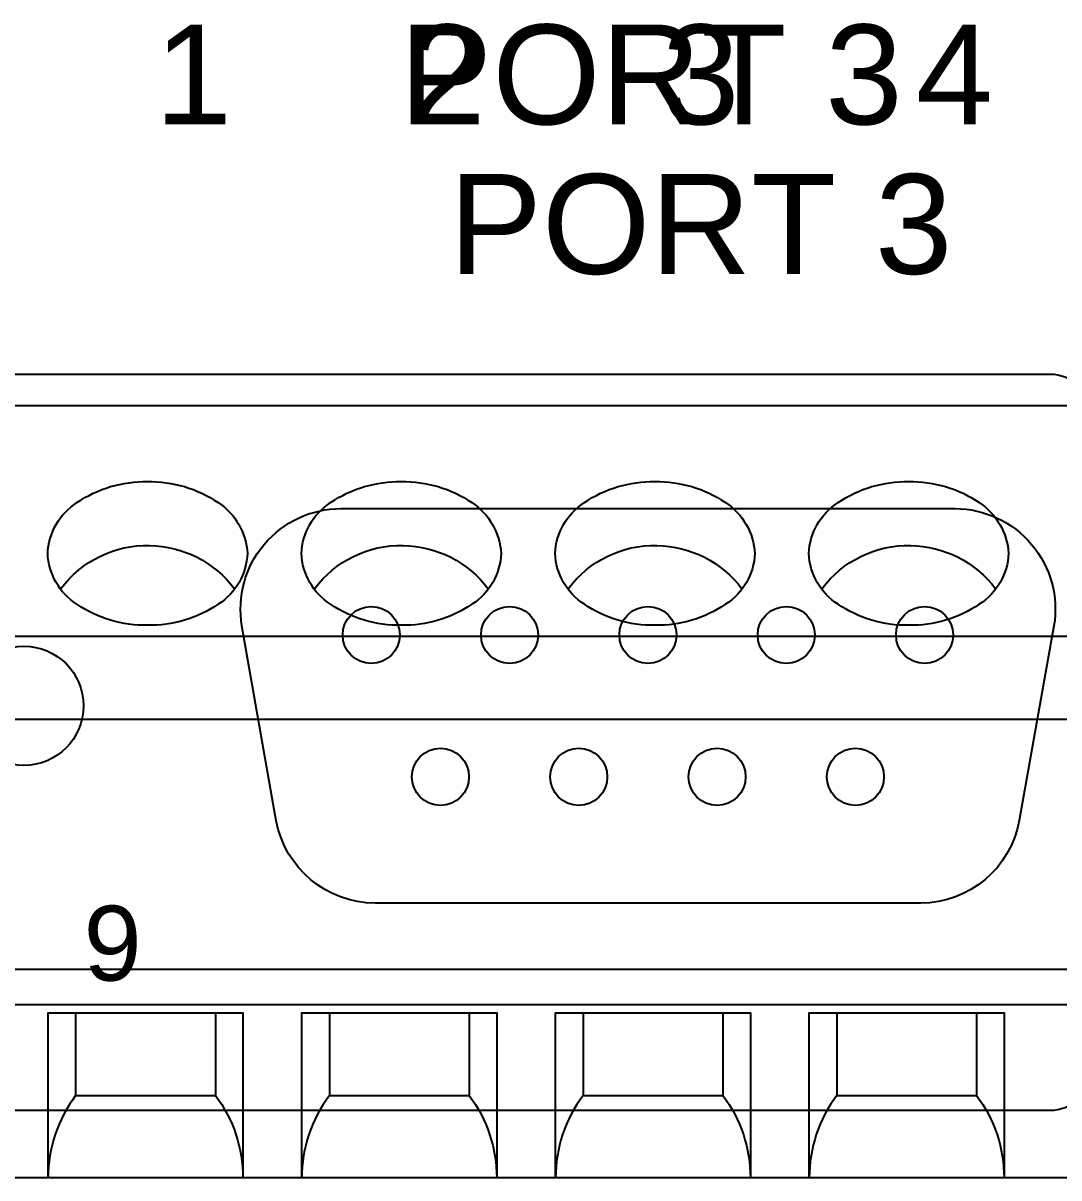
# Model space of a CAD drawing. Extents: x 0.3 to 23.7, y 0.2 to 17.8.
# Drawn here: x 21.206 to 22.022, y 5.353 to 6.264 of the extents above; entities that cross this region are included whole.
import ezdxf
from ezdxf.enums import TextEntityAlignment as Align

# ---------------------------------------------------------------- set-up
doc = ezdxf.new("R2010")
doc.units = 0
doc.header["$MEASUREMENT"] = 0
for name, color, linetype in [('1_01__0-__NONE__EIA-232', 7, 'CONTINUOUS'), ('1_02__1-__NONE__EIA-485', 7, 'CONTINUOUS'), ('1_03__2-___1__10-100BASE-T', 7, 'CONTINUOUS'), ('1_04__3-___1__10-100BASE-T', 7, 'CONTINUOUS'), ('1_05__4-___1__100BASE-FX_M', 7, 'CONTINUOUS'), ('1_06__6-___2__10-100BASE-T', 7, 'CONTINUOUS'), ('1_07__8-___2__100BASE-FX_M', 7, 'CONTINUOUS'), ('2_01__0-__EMPTY', 7, 'CONTINUOUS'), ('2_02__A-__SERIAL_COMMUNICA', 7, 'CONTINUOUS'), ('2_03__B-___3__DI___4__DO__', 7, 'CONTINUOUS'), ('2_04__1-___4__DI___4__DO_E', 7, 'CONTINUOUS'), ('2_05__C-___4__DI___4__DO_F', 7, 'CONTINUOUS'), ('2_06__D-___4__DI___3__DO_E', 7, 'CONTINUOUS'), ('2_07__2A___8__DO__ELECTROM', 7, 'CONTINUOUS'), ('2_08__2B___8__DO__ELECTROM', 7, 'CONTINUOUS'), ('2_09__2C___8__DO_ELECTROME', 7, 'CONTINUOUS'), ('2_10__2D___8__DO_ELECTROME', 7, 'CONTINUOUS'), ('2_11__2G___8__DO_ELECTROME', 7, 'CONTINUOUS'), ('2_12__3-___8__DI', 7, 'CONTINUOUS'), ('2_13__4-___14__DI', 7, 'CONTINUOUS'), ('2_14__5-___8__AI___20_MA_O', 7, 'CONTINUOUS'), ('2_15__6-___4__AI___4__AO__', 7, 'CONTINUOUS')]:
    doc.layers.add(name, color=color, linetype=linetype)
doc.styles.add('ARIAL', font='arial.ttf')

msp = doc.modelspace()

# ---------------------------------------------------------------- linework, layer by layer
at = {"layer": '2_01__0-__EMPTY'}
msp.add_lwpolyline([(21.05054, 5.40678), (22.01576, 5.40678, 0.414214), (22.04565, 5.43666), (22.04565, 5.45178), (22.28565, 5.45178), (22.28565, 5.43666, 0.414214), (22.31554, 5.40678), (22.67326, 5.40678, 0.414973), (22.70315, 5.43666), (22.70315, 5.95689, 0.414973), (22.67326, 5.98678), (22.31554, 5.98678, 0.414214), (22.28565, 5.95689), (22.28565, 5.94178), (22.04565, 5.94178), (22.04565, 5.95689, 0.414214), (22.01576, 5.98678), (21.05054, 5.98678, 0.414214)], format="xyb", dxfattribs=at)
at = {"layer": '2_02__A-__SERIAL_COMMUNICA'}
msp.add_lwpolyline([(21.45625, 5.88101), (21.9405, 5.88101, -0.46318), (22.01842, 5.78853), (21.99098, 5.63505, -0.363045), (21.91343, 5.56998), (21.48333, 5.56998, -0.360245), (21.40541, 5.63499), (21.37834, 5.78853, -0.463312)], format="xyb", close=True, dxfattribs=at)
for centre, radius in [((21.48027, 5.7814), 0.0225), ((21.58932, 5.7814), 0.0225), ((21.69838, 5.7814), 0.0225), ((21.80743, 5.7814), 0.0225), ((21.91649, 5.7814), 0.0225), ((21.20645, 5.72558), 0.047), ((21.5348, 5.66959), 0.0225), ((21.64385, 5.66959), 0.0225), ((21.75291, 5.66959), 0.0225), ((21.86196, 5.66959), 0.0225)]:
    msp.add_circle(centre, radius, dxfattribs=at)
at = {"layer": '2_03__B-___3__DI___4__DO__'}
msp.add_lwpolyline([(20.80237, 5.96215), (22.40237, 5.96215), (22.40237, 5.35344), (20.80237, 5.35344)], close=True, dxfattribs=at)
for points in [[(21.2252, 5.84567, -0.244062), (21.24826, 5.88572, -0.154167), (21.30394, 5.90231, -0.154167), (21.35962, 5.88572, -0.236767), (21.38268, 5.84567, -0.24406), (21.35962, 5.80562, -0.154167), (21.30394, 5.78903, -0.154167), (21.24826, 5.80562, -0.244061)], [(21.4252, 5.84567, -0.244062), (21.44826, 5.88572, -0.154167), (21.50394, 5.90231, -0.154167), (21.55962, 5.88572, -0.236767), (21.58268, 5.84567, -0.24406), (21.55962, 5.80562, -0.154167), (21.50394, 5.78903, -0.154167), (21.44826, 5.80562, -0.244061)], [(21.6252, 5.84567, -0.244062), (21.64826, 5.88572, -0.154167), (21.70394, 5.90231, -0.154167), (21.75962, 5.88572, -0.236767), (21.78268, 5.84567, -0.24406), (21.75962, 5.80562, -0.154167), (21.70394, 5.78903, -0.154167), (21.64826, 5.80562, -0.244061)], [(21.8252, 5.84567, -0.244062), (21.84826, 5.88572, -0.154167), (21.90394, 5.90231, -0.154167), (21.95962, 5.88572, -0.236767), (21.98268, 5.84567, -0.24406), (21.95962, 5.80562, -0.154167), (21.90394, 5.78903, -0.154167), (21.84826, 5.80562, -0.244061)]]:
    msp.add_lwpolyline(points, format="xyb", close=True, dxfattribs=at)
for points in [[(21.23528, 5.81764, -0.001746), (21.23542, 5.81776, -0.240907), (21.30552, 5.85201, -0.231198), (21.37246, 5.81776, -0.005828), (21.37275, 5.81784)], [(21.43528, 5.81764, -0.001746), (21.43542, 5.81776, -0.240907), (21.50552, 5.85201, -0.231198), (21.57246, 5.81776, -0.005828), (21.57275, 5.81784)], [(21.63528, 5.81764, -0.001746), (21.63542, 5.81776, -0.240907), (21.70552, 5.85201, -0.231198), (21.77246, 5.81776, -0.005828), (21.77275, 5.81784)], [(21.83528, 5.81764, -0.001746), (21.83542, 5.81776, -0.240907), (21.90552, 5.85201, -0.231198), (21.97246, 5.81776, -0.005828), (21.97275, 5.81784)], [(21.24725, 5.48351), (21.24725, 5.41838, 0.162853), (21.22559, 5.35344, 1.944453)], [(21.35748, 5.48351), (21.35748, 5.41838, -0.162853), (21.37914, 5.35344, -1.944453)], [(21.44725, 5.48351), (21.44725, 5.41838, 0.162853), (21.42559, 5.35344, 1.944453)], [(21.55748, 5.48351), (21.55748, 5.41838, -0.162853), (21.57914, 5.35344, -1.944453)], [(21.64725, 5.48351), (21.64725, 5.41838, 0.162853), (21.62559, 5.35344, 1.944453)], [(21.75748, 5.48351), (21.75748, 5.41838, -0.162853), (21.77914, 5.35344, -1.944453)], [(21.84725, 5.48351), (21.84725, 5.41838, 0.162853), (21.82559, 5.35344, 1.944453)], [(21.95748, 5.48351), (21.95748, 5.41838, -0.162853), (21.97914, 5.35344, -1.944453)]]:
    msp.add_lwpolyline(points, format="xyb", dxfattribs=at)
for points in [[(20.80237, 5.78055), (22.40237, 5.78055)], [(20.80237, 5.71511), (22.40237, 5.71511)], [(20.80237, 5.51801), (22.40237, 5.51801)], [(20.80237, 5.49018), (22.40237, 5.49018)], [(21.22559, 5.35344), (21.22559, 5.48351), (21.37914, 5.48351), (21.37914, 5.35344)], [(21.42559, 5.35344), (21.42559, 5.48351), (21.57914, 5.48351), (21.57914, 5.35344)], [(21.62559, 5.35344), (21.62559, 5.48351), (21.77914, 5.48351), (21.77914, 5.35344)], [(21.82559, 5.35344), (21.82559, 5.48351), (21.97914, 5.48351), (21.97914, 5.35344)], [(21.24725, 5.41838), (21.35748, 5.41838)], [(21.44725, 5.41838), (21.55748, 5.41838)], [(21.64725, 5.41838), (21.75748, 5.41838)], [(21.84725, 5.41838), (21.95748, 5.41838)]]:
    msp.add_lwpolyline(points, dxfattribs=at)
at = {"layer": '2_04__1-___4__DI___4__DO_E'}
msp.add_lwpolyline([(20.80237, 5.96215), (22.40237, 5.96215), (22.40237, 5.35344), (20.80237, 5.35344)], close=True, dxfattribs=at)
for points in [[(21.2252, 5.84567, -0.244062), (21.24826, 5.88572, -0.154167), (21.30394, 5.90231, -0.154167), (21.35962, 5.88572, -0.236767), (21.38268, 5.84567, -0.24406), (21.35962, 5.80562, -0.154167), (21.30394, 5.78903, -0.154167), (21.24826, 5.80562, -0.244061)], [(21.4252, 5.84567, -0.244062), (21.44826, 5.88572, -0.154167), (21.50394, 5.90231, -0.154167), (21.55962, 5.88572, -0.236767), (21.58268, 5.84567, -0.24406), (21.55962, 5.80562, -0.154167), (21.50394, 5.78903, -0.154167), (21.44826, 5.80562, -0.244061)], [(21.6252, 5.84567, -0.244062), (21.64826, 5.88572, -0.154167), (21.70394, 5.90231, -0.154167), (21.75962, 5.88572, -0.236767), (21.78268, 5.84567, -0.24406), (21.75962, 5.80562, -0.154167), (21.70394, 5.78903, -0.154167), (21.64826, 5.80562, -0.244061)], [(21.8252, 5.84567, -0.244062), (21.84826, 5.88572, -0.154167), (21.90394, 5.90231, -0.154167), (21.95962, 5.88572, -0.236767), (21.98268, 5.84567, -0.24406), (21.95962, 5.80562, -0.154167), (21.90394, 5.78903, -0.154167), (21.84826, 5.80562, -0.244061)]]:
    msp.add_lwpolyline(points, format="xyb", close=True, dxfattribs=at)
for points in [[(21.23528, 5.81764, -0.001746), (21.23542, 5.81776, -0.240907), (21.30552, 5.85201, -0.231198), (21.37246, 5.81776, -0.005828), (21.37275, 5.81784)], [(21.43528, 5.81764, -0.001746), (21.43542, 5.81776, -0.240907), (21.50552, 5.85201, -0.231198), (21.57246, 5.81776, -0.005828), (21.57275, 5.81784)], [(21.63528, 5.81764, -0.001746), (21.63542, 5.81776, -0.240907), (21.70552, 5.85201, -0.231198), (21.77246, 5.81776, -0.005828), (21.77275, 5.81784)], [(21.83528, 5.81764, -0.001746), (21.83542, 5.81776, -0.240907), (21.90552, 5.85201, -0.231198), (21.97246, 5.81776, -0.005828), (21.97275, 5.81784)], [(21.24725, 5.48351), (21.24725, 5.41838, 0.162853), (21.22559, 5.35344, 1.944453)], [(21.35748, 5.48351), (21.35748, 5.41838, -0.162853), (21.37914, 5.35344, -1.944453)], [(21.44725, 5.48351), (21.44725, 5.41838, 0.162853), (21.42559, 5.35344, 1.944453)], [(21.55748, 5.48351), (21.55748, 5.41838, -0.162853), (21.57914, 5.35344, -1.944453)], [(21.64725, 5.48351), (21.64725, 5.41838, 0.162853), (21.62559, 5.35344, 1.944453)], [(21.75748, 5.48351), (21.75748, 5.41838, -0.162853), (21.77914, 5.35344, -1.944453)], [(21.84725, 5.48351), (21.84725, 5.41838, 0.162853), (21.82559, 5.35344, 1.944453)], [(21.95748, 5.48351), (21.95748, 5.41838, -0.162853), (21.97914, 5.35344, -1.944453)]]:
    msp.add_lwpolyline(points, format="xyb", dxfattribs=at)
for points in [[(20.80237, 5.78055), (22.40237, 5.78055)], [(20.80237, 5.71511), (22.40237, 5.71511)], [(20.80237, 5.51801), (22.40237, 5.51801)], [(20.80237, 5.49018), (22.40237, 5.49018)], [(21.22559, 5.35344), (21.22559, 5.48351), (21.37914, 5.48351), (21.37914, 5.35344)], [(21.42559, 5.35344), (21.42559, 5.48351), (21.57914, 5.48351), (21.57914, 5.35344)], [(21.62559, 5.35344), (21.62559, 5.48351), (21.77914, 5.48351), (21.77914, 5.35344)], [(21.82559, 5.35344), (21.82559, 5.48351), (21.97914, 5.48351), (21.97914, 5.35344)], [(21.24725, 5.41838), (21.35748, 5.41838)], [(21.44725, 5.41838), (21.55748, 5.41838)], [(21.64725, 5.41838), (21.75748, 5.41838)], [(21.84725, 5.41838), (21.95748, 5.41838)]]:
    msp.add_lwpolyline(points, dxfattribs=at)
at = {"layer": '2_05__C-___4__DI___4__DO_F'}
msp.add_lwpolyline([(20.80237, 5.96215), (22.40237, 5.96215), (22.40237, 5.35344), (20.80237, 5.35344)], close=True, dxfattribs=at)
for points in [[(21.2252, 5.84567, -0.244062), (21.24826, 5.88572, -0.154167), (21.30394, 5.90231, -0.154167), (21.35962, 5.88572, -0.236767), (21.38268, 5.84567, -0.24406), (21.35962, 5.80562, -0.154167), (21.30394, 5.78903, -0.154167), (21.24826, 5.80562, -0.244061)], [(21.4252, 5.84567, -0.244062), (21.44826, 5.88572, -0.154167), (21.50394, 5.90231, -0.154167), (21.55962, 5.88572, -0.236767), (21.58268, 5.84567, -0.24406), (21.55962, 5.80562, -0.154167), (21.50394, 5.78903, -0.154167), (21.44826, 5.80562, -0.244061)], [(21.6252, 5.84567, -0.244062), (21.64826, 5.88572, -0.154167), (21.70394, 5.90231, -0.154167), (21.75962, 5.88572, -0.236767), (21.78268, 5.84567, -0.24406), (21.75962, 5.80562, -0.154167), (21.70394, 5.78903, -0.154167), (21.64826, 5.80562, -0.244061)], [(21.8252, 5.84567, -0.244062), (21.84826, 5.88572, -0.154167), (21.90394, 5.90231, -0.154167), (21.95962, 5.88572, -0.236767), (21.98268, 5.84567, -0.24406), (21.95962, 5.80562, -0.154167), (21.90394, 5.78903, -0.154167), (21.84826, 5.80562, -0.244061)]]:
    msp.add_lwpolyline(points, format="xyb", close=True, dxfattribs=at)
for points in [[(21.23528, 5.81764, -0.001746), (21.23542, 5.81776, -0.240907), (21.30552, 5.85201, -0.231198), (21.37246, 5.81776, -0.005828), (21.37275, 5.81784)], [(21.43528, 5.81764, -0.001746), (21.43542, 5.81776, -0.240907), (21.50552, 5.85201, -0.231198), (21.57246, 5.81776, -0.005828), (21.57275, 5.81784)], [(21.63528, 5.81764, -0.001746), (21.63542, 5.81776, -0.240907), (21.70552, 5.85201, -0.231198), (21.77246, 5.81776, -0.005828), (21.77275, 5.81784)], [(21.83528, 5.81764, -0.001746), (21.83542, 5.81776, -0.240907), (21.90552, 5.85201, -0.231198), (21.97246, 5.81776, -0.005828), (21.97275, 5.81784)], [(21.24725, 5.48351), (21.24725, 5.41838, 0.162853), (21.22559, 5.35344, 1.944453)], [(21.35748, 5.48351), (21.35748, 5.41838, -0.162853), (21.37914, 5.35344, -1.944453)], [(21.44725, 5.48351), (21.44725, 5.41838, 0.162853), (21.42559, 5.35344, 1.944453)], [(21.55748, 5.48351), (21.55748, 5.41838, -0.162853), (21.57914, 5.35344, -1.944453)], [(21.64725, 5.48351), (21.64725, 5.41838, 0.162853), (21.62559, 5.35344, 1.944453)], [(21.75748, 5.48351), (21.75748, 5.41838, -0.162853), (21.77914, 5.35344, -1.944453)], [(21.84725, 5.48351), (21.84725, 5.41838, 0.162853), (21.82559, 5.35344, 1.944453)], [(21.95748, 5.48351), (21.95748, 5.41838, -0.162853), (21.97914, 5.35344, -1.944453)]]:
    msp.add_lwpolyline(points, format="xyb", dxfattribs=at)
for points in [[(20.80237, 5.78055), (22.40237, 5.78055)], [(20.80237, 5.71511), (22.40237, 5.71511)], [(20.80237, 5.51801), (22.40237, 5.51801)], [(20.80237, 5.49018), (22.40237, 5.49018)], [(21.22559, 5.35344), (21.22559, 5.48351), (21.37914, 5.48351), (21.37914, 5.35344)], [(21.42559, 5.35344), (21.42559, 5.48351), (21.57914, 5.48351), (21.57914, 5.35344)], [(21.62559, 5.35344), (21.62559, 5.48351), (21.77914, 5.48351), (21.77914, 5.35344)], [(21.82559, 5.35344), (21.82559, 5.48351), (21.97914, 5.48351), (21.97914, 5.35344)], [(21.24725, 5.41838), (21.35748, 5.41838)], [(21.44725, 5.41838), (21.55748, 5.41838)], [(21.64725, 5.41838), (21.75748, 5.41838)], [(21.84725, 5.41838), (21.95748, 5.41838)]]:
    msp.add_lwpolyline(points, dxfattribs=at)
at = {"layer": '2_06__D-___4__DI___3__DO_E'}
msp.add_lwpolyline([(20.80237, 5.96215), (22.40237, 5.96215), (22.40237, 5.35344), (20.80237, 5.35344)], close=True, dxfattribs=at)
for points in [[(21.2252, 5.84567, -0.244062), (21.24826, 5.88572, -0.154167), (21.30394, 5.90231, -0.154167), (21.35962, 5.88572, -0.236767), (21.38268, 5.84567, -0.24406), (21.35962, 5.80562, -0.154167), (21.30394, 5.78903, -0.154167), (21.24826, 5.80562, -0.244061)], [(21.4252, 5.84567, -0.244062), (21.44826, 5.88572, -0.154167), (21.50394, 5.90231, -0.154167), (21.55962, 5.88572, -0.236767), (21.58268, 5.84567, -0.24406), (21.55962, 5.80562, -0.154167), (21.50394, 5.78903, -0.154167), (21.44826, 5.80562, -0.244061)], [(21.6252, 5.84567, -0.244062), (21.64826, 5.88572, -0.154167), (21.70394, 5.90231, -0.154167), (21.75962, 5.88572, -0.236767), (21.78268, 5.84567, -0.24406), (21.75962, 5.80562, -0.154167), (21.70394, 5.78903, -0.154167), (21.64826, 5.80562, -0.244061)], [(21.8252, 5.84567, -0.244062), (21.84826, 5.88572, -0.154167), (21.90394, 5.90231, -0.154167), (21.95962, 5.88572, -0.236767), (21.98268, 5.84567, -0.24406), (21.95962, 5.80562, -0.154167), (21.90394, 5.78903, -0.154167), (21.84826, 5.80562, -0.244061)]]:
    msp.add_lwpolyline(points, format="xyb", close=True, dxfattribs=at)
for points in [[(21.23528, 5.81764, -0.001746), (21.23542, 5.81776, -0.240907), (21.30552, 5.85201, -0.231198), (21.37246, 5.81776, -0.005828), (21.37275, 5.81784)], [(21.43528, 5.81764, -0.001746), (21.43542, 5.81776, -0.240907), (21.50552, 5.85201, -0.231198), (21.57246, 5.81776, -0.005828), (21.57275, 5.81784)], [(21.63528, 5.81764, -0.001746), (21.63542, 5.81776, -0.240907), (21.70552, 5.85201, -0.231198), (21.77246, 5.81776, -0.005828), (21.77275, 5.81784)], [(21.83528, 5.81764, -0.001746), (21.83542, 5.81776, -0.240907), (21.90552, 5.85201, -0.231198), (21.97246, 5.81776, -0.005828), (21.97275, 5.81784)], [(21.24725, 5.48351), (21.24725, 5.41838, 0.162853), (21.22559, 5.35344, 1.944453)], [(21.35748, 5.48351), (21.35748, 5.41838, -0.162853), (21.37914, 5.35344, -1.944453)], [(21.44725, 5.48351), (21.44725, 5.41838, 0.162853), (21.42559, 5.35344, 1.944453)], [(21.55748, 5.48351), (21.55748, 5.41838, -0.162853), (21.57914, 5.35344, -1.944453)], [(21.64725, 5.48351), (21.64725, 5.41838, 0.162853), (21.62559, 5.35344, 1.944453)], [(21.75748, 5.48351), (21.75748, 5.41838, -0.162853), (21.77914, 5.35344, -1.944453)], [(21.84725, 5.48351), (21.84725, 5.41838, 0.162853), (21.82559, 5.35344, 1.944453)], [(21.95748, 5.48351), (21.95748, 5.41838, -0.162853), (21.97914, 5.35344, -1.944453)]]:
    msp.add_lwpolyline(points, format="xyb", dxfattribs=at)
for points in [[(20.80237, 5.78055), (22.40237, 5.78055)], [(20.80237, 5.71511), (22.40237, 5.71511)], [(20.80237, 5.51801), (22.40237, 5.51801)], [(20.80237, 5.49018), (22.40237, 5.49018)], [(21.22559, 5.35344), (21.22559, 5.48351), (21.37914, 5.48351), (21.37914, 5.35344)], [(21.42559, 5.35344), (21.42559, 5.48351), (21.57914, 5.48351), (21.57914, 5.35344)], [(21.62559, 5.35344), (21.62559, 5.48351), (21.77914, 5.48351), (21.77914, 5.35344)], [(21.82559, 5.35344), (21.82559, 5.48351), (21.97914, 5.48351), (21.97914, 5.35344)], [(21.24725, 5.41838), (21.35748, 5.41838)], [(21.44725, 5.41838), (21.55748, 5.41838)], [(21.64725, 5.41838), (21.75748, 5.41838)], [(21.84725, 5.41838), (21.95748, 5.41838)]]:
    msp.add_lwpolyline(points, dxfattribs=at)
at = {"layer": '2_07__2A___8__DO__ELECTROM'}
msp.add_lwpolyline([(20.80237, 5.96215), (22.40237, 5.96215), (22.40237, 5.35344), (20.80237, 5.35344)], close=True, dxfattribs=at)
for points in [[(21.2252, 5.84567, -0.244062), (21.24826, 5.88572, -0.154167), (21.30394, 5.90231, -0.154167), (21.35962, 5.88572, -0.236767), (21.38268, 5.84567, -0.24406), (21.35962, 5.80562, -0.154167), (21.30394, 5.78903, -0.154167), (21.24826, 5.80562, -0.244061)], [(21.4252, 5.84567, -0.244062), (21.44826, 5.88572, -0.154167), (21.50394, 5.90231, -0.154167), (21.55962, 5.88572, -0.236767), (21.58268, 5.84567, -0.24406), (21.55962, 5.80562, -0.154167), (21.50394, 5.78903, -0.154167), (21.44826, 5.80562, -0.244061)], [(21.6252, 5.84567, -0.244062), (21.64826, 5.88572, -0.154167), (21.70394, 5.90231, -0.154167), (21.75962, 5.88572, -0.236767), (21.78268, 5.84567, -0.24406), (21.75962, 5.80562, -0.154167), (21.70394, 5.78903, -0.154167), (21.64826, 5.80562, -0.244061)], [(21.8252, 5.84567, -0.244062), (21.84826, 5.88572, -0.154167), (21.90394, 5.90231, -0.154167), (21.95962, 5.88572, -0.236767), (21.98268, 5.84567, -0.24406), (21.95962, 5.80562, -0.154167), (21.90394, 5.78903, -0.154167), (21.84826, 5.80562, -0.244061)]]:
    msp.add_lwpolyline(points, format="xyb", close=True, dxfattribs=at)
for points in [[(21.23528, 5.81764, -0.001746), (21.23542, 5.81776, -0.240907), (21.30552, 5.85201, -0.231198), (21.37246, 5.81776, -0.005828), (21.37275, 5.81784)], [(21.43528, 5.81764, -0.001746), (21.43542, 5.81776, -0.240907), (21.50552, 5.85201, -0.231198), (21.57246, 5.81776, -0.005828), (21.57275, 5.81784)], [(21.63528, 5.81764, -0.001746), (21.63542, 5.81776, -0.240907), (21.70552, 5.85201, -0.231198), (21.77246, 5.81776, -0.005828), (21.77275, 5.81784)], [(21.83528, 5.81764, -0.001746), (21.83542, 5.81776, -0.240907), (21.90552, 5.85201, -0.231198), (21.97246, 5.81776, -0.005828), (21.97275, 5.81784)], [(21.24725, 5.48351), (21.24725, 5.41838, 0.162853), (21.22559, 5.35344, 1.944453)], [(21.35748, 5.48351), (21.35748, 5.41838, -0.162853), (21.37914, 5.35344, -1.944453)], [(21.44725, 5.48351), (21.44725, 5.41838, 0.162853), (21.42559, 5.35344, 1.944453)], [(21.55748, 5.48351), (21.55748, 5.41838, -0.162853), (21.57914, 5.35344, -1.944453)], [(21.64725, 5.48351), (21.64725, 5.41838, 0.162853), (21.62559, 5.35344, 1.944453)], [(21.75748, 5.48351), (21.75748, 5.41838, -0.162853), (21.77914, 5.35344, -1.944453)], [(21.84725, 5.48351), (21.84725, 5.41838, 0.162853), (21.82559, 5.35344, 1.944453)], [(21.95748, 5.48351), (21.95748, 5.41838, -0.162853), (21.97914, 5.35344, -1.944453)]]:
    msp.add_lwpolyline(points, format="xyb", dxfattribs=at)
for points in [[(20.80237, 5.78055), (22.40237, 5.78055)], [(20.80237, 5.71511), (22.40237, 5.71511)], [(20.80237, 5.51801), (22.40237, 5.51801)], [(20.80237, 5.49018), (22.40237, 5.49018)], [(21.22559, 5.35344), (21.22559, 5.48351), (21.37914, 5.48351), (21.37914, 5.35344)], [(21.42559, 5.35344), (21.42559, 5.48351), (21.57914, 5.48351), (21.57914, 5.35344)], [(21.62559, 5.35344), (21.62559, 5.48351), (21.77914, 5.48351), (21.77914, 5.35344)], [(21.82559, 5.35344), (21.82559, 5.48351), (21.97914, 5.48351), (21.97914, 5.35344)], [(21.24725, 5.41838), (21.35748, 5.41838)], [(21.44725, 5.41838), (21.55748, 5.41838)], [(21.64725, 5.41838), (21.75748, 5.41838)], [(21.84725, 5.41838), (21.95748, 5.41838)]]:
    msp.add_lwpolyline(points, dxfattribs=at)
at = {"layer": '2_08__2B___8__DO__ELECTROM'}
msp.add_lwpolyline([(20.80237, 5.96215), (22.40237, 5.96215), (22.40237, 5.35344), (20.80237, 5.35344)], close=True, dxfattribs=at)
for points in [[(21.2252, 5.84567, -0.244062), (21.24826, 5.88572, -0.154167), (21.30394, 5.90231, -0.154167), (21.35962, 5.88572, -0.236767), (21.38268, 5.84567, -0.24406), (21.35962, 5.80562, -0.154167), (21.30394, 5.78903, -0.154167), (21.24826, 5.80562, -0.244061)], [(21.4252, 5.84567, -0.244062), (21.44826, 5.88572, -0.154167), (21.50394, 5.90231, -0.154167), (21.55962, 5.88572, -0.236767), (21.58268, 5.84567, -0.24406), (21.55962, 5.80562, -0.154167), (21.50394, 5.78903, -0.154167), (21.44826, 5.80562, -0.244061)], [(21.6252, 5.84567, -0.244062), (21.64826, 5.88572, -0.154167), (21.70394, 5.90231, -0.154167), (21.75962, 5.88572, -0.236767), (21.78268, 5.84567, -0.24406), (21.75962, 5.80562, -0.154167), (21.70394, 5.78903, -0.154167), (21.64826, 5.80562, -0.244061)], [(21.8252, 5.84567, -0.244062), (21.84826, 5.88572, -0.154167), (21.90394, 5.90231, -0.154167), (21.95962, 5.88572, -0.236767), (21.98268, 5.84567, -0.24406), (21.95962, 5.80562, -0.154167), (21.90394, 5.78903, -0.154167), (21.84826, 5.80562, -0.244061)]]:
    msp.add_lwpolyline(points, format="xyb", close=True, dxfattribs=at)
for points in [[(21.23528, 5.81764, -0.001746), (21.23542, 5.81776, -0.240907), (21.30552, 5.85201, -0.231198), (21.37246, 5.81776, -0.005828), (21.37275, 5.81784)], [(21.43528, 5.81764, -0.001746), (21.43542, 5.81776, -0.240907), (21.50552, 5.85201, -0.231198), (21.57246, 5.81776, -0.005828), (21.57275, 5.81784)], [(21.63528, 5.81764, -0.001746), (21.63542, 5.81776, -0.240907), (21.70552, 5.85201, -0.231198), (21.77246, 5.81776, -0.005828), (21.77275, 5.81784)], [(21.83528, 5.81764, -0.001746), (21.83542, 5.81776, -0.240907), (21.90552, 5.85201, -0.231198), (21.97246, 5.81776, -0.005828), (21.97275, 5.81784)], [(21.24725, 5.48351), (21.24725, 5.41838, 0.162853), (21.22559, 5.35344, 1.944453)], [(21.35748, 5.48351), (21.35748, 5.41838, -0.162853), (21.37914, 5.35344, -1.944453)], [(21.44725, 5.48351), (21.44725, 5.41838, 0.162853), (21.42559, 5.35344, 1.944453)], [(21.55748, 5.48351), (21.55748, 5.41838, -0.162853), (21.57914, 5.35344, -1.944453)], [(21.64725, 5.48351), (21.64725, 5.41838, 0.162853), (21.62559, 5.35344, 1.944453)], [(21.75748, 5.48351), (21.75748, 5.41838, -0.162853), (21.77914, 5.35344, -1.944453)], [(21.84725, 5.48351), (21.84725, 5.41838, 0.162853), (21.82559, 5.35344, 1.944453)], [(21.95748, 5.48351), (21.95748, 5.41838, -0.162853), (21.97914, 5.35344, -1.944453)]]:
    msp.add_lwpolyline(points, format="xyb", dxfattribs=at)
for points in [[(20.80237, 5.78055), (22.40237, 5.78055)], [(20.80237, 5.71511), (22.40237, 5.71511)], [(20.80237, 5.51801), (22.40237, 5.51801)], [(20.80237, 5.49018), (22.40237, 5.49018)], [(21.22559, 5.35344), (21.22559, 5.48351), (21.37914, 5.48351), (21.37914, 5.35344)], [(21.42559, 5.35344), (21.42559, 5.48351), (21.57914, 5.48351), (21.57914, 5.35344)], [(21.62559, 5.35344), (21.62559, 5.48351), (21.77914, 5.48351), (21.77914, 5.35344)], [(21.82559, 5.35344), (21.82559, 5.48351), (21.97914, 5.48351), (21.97914, 5.35344)], [(21.24725, 5.41838), (21.35748, 5.41838)], [(21.44725, 5.41838), (21.55748, 5.41838)], [(21.64725, 5.41838), (21.75748, 5.41838)], [(21.84725, 5.41838), (21.95748, 5.41838)]]:
    msp.add_lwpolyline(points, dxfattribs=at)
at = {"layer": '2_09__2C___8__DO_ELECTROME'}
msp.add_lwpolyline([(20.80237, 5.96215), (22.40237, 5.96215), (22.40237, 5.35344), (20.80237, 5.35344)], close=True, dxfattribs=at)
for points in [[(21.2252, 5.84567, -0.244062), (21.24826, 5.88572, -0.154167), (21.30394, 5.90231, -0.154167), (21.35962, 5.88572, -0.236767), (21.38268, 5.84567, -0.24406), (21.35962, 5.80562, -0.154167), (21.30394, 5.78903, -0.154167), (21.24826, 5.80562, -0.244061)], [(21.4252, 5.84567, -0.244062), (21.44826, 5.88572, -0.154167), (21.50394, 5.90231, -0.154167), (21.55962, 5.88572, -0.236767), (21.58268, 5.84567, -0.24406), (21.55962, 5.80562, -0.154167), (21.50394, 5.78903, -0.154167), (21.44826, 5.80562, -0.244061)], [(21.6252, 5.84567, -0.244062), (21.64826, 5.88572, -0.154167), (21.70394, 5.90231, -0.154167), (21.75962, 5.88572, -0.236767), (21.78268, 5.84567, -0.24406), (21.75962, 5.80562, -0.154167), (21.70394, 5.78903, -0.154167), (21.64826, 5.80562, -0.244061)], [(21.8252, 5.84567, -0.244062), (21.84826, 5.88572, -0.154167), (21.90394, 5.90231, -0.154167), (21.95962, 5.88572, -0.236767), (21.98268, 5.84567, -0.24406), (21.95962, 5.80562, -0.154167), (21.90394, 5.78903, -0.154167), (21.84826, 5.80562, -0.244061)]]:
    msp.add_lwpolyline(points, format="xyb", close=True, dxfattribs=at)
for points in [[(21.23528, 5.81764, -0.001746), (21.23542, 5.81776, -0.240907), (21.30552, 5.85201, -0.231198), (21.37246, 5.81776, -0.005828), (21.37275, 5.81784)], [(21.43528, 5.81764, -0.001746), (21.43542, 5.81776, -0.240907), (21.50552, 5.85201, -0.231198), (21.57246, 5.81776, -0.005828), (21.57275, 5.81784)], [(21.63528, 5.81764, -0.001746), (21.63542, 5.81776, -0.240907), (21.70552, 5.85201, -0.231198), (21.77246, 5.81776, -0.005828), (21.77275, 5.81784)], [(21.83528, 5.81764, -0.001746), (21.83542, 5.81776, -0.240907), (21.90552, 5.85201, -0.231198), (21.97246, 5.81776, -0.005828), (21.97275, 5.81784)], [(21.24725, 5.48351), (21.24725, 5.41838, 0.162853), (21.22559, 5.35344, 1.944453)], [(21.35748, 5.48351), (21.35748, 5.41838, -0.162853), (21.37914, 5.35344, -1.944453)], [(21.44725, 5.48351), (21.44725, 5.41838, 0.162853), (21.42559, 5.35344, 1.944453)], [(21.55748, 5.48351), (21.55748, 5.41838, -0.162853), (21.57914, 5.35344, -1.944453)], [(21.64725, 5.48351), (21.64725, 5.41838, 0.162853), (21.62559, 5.35344, 1.944453)], [(21.75748, 5.48351), (21.75748, 5.41838, -0.162853), (21.77914, 5.35344, -1.944453)], [(21.84725, 5.48351), (21.84725, 5.41838, 0.162853), (21.82559, 5.35344, 1.944453)], [(21.95748, 5.48351), (21.95748, 5.41838, -0.162853), (21.97914, 5.35344, -1.944453)]]:
    msp.add_lwpolyline(points, format="xyb", dxfattribs=at)
for points in [[(20.80237, 5.78055), (22.40237, 5.78055)], [(20.80237, 5.71511), (22.40237, 5.71511)], [(20.80237, 5.51801), (22.40237, 5.51801)], [(20.80237, 5.49018), (22.40237, 5.49018)], [(21.22559, 5.35344), (21.22559, 5.48351), (21.37914, 5.48351), (21.37914, 5.35344)], [(21.42559, 5.35344), (21.42559, 5.48351), (21.57914, 5.48351), (21.57914, 5.35344)], [(21.62559, 5.35344), (21.62559, 5.48351), (21.77914, 5.48351), (21.77914, 5.35344)], [(21.82559, 5.35344), (21.82559, 5.48351), (21.97914, 5.48351), (21.97914, 5.35344)], [(21.24725, 5.41838), (21.35748, 5.41838)], [(21.44725, 5.41838), (21.55748, 5.41838)], [(21.64725, 5.41838), (21.75748, 5.41838)], [(21.84725, 5.41838), (21.95748, 5.41838)]]:
    msp.add_lwpolyline(points, dxfattribs=at)
at = {"layer": '2_10__2D___8__DO_ELECTROME'}
msp.add_lwpolyline([(20.80237, 5.96215), (22.40237, 5.96215), (22.40237, 5.35344), (20.80237, 5.35344)], close=True, dxfattribs=at)
for points in [[(21.2252, 5.84567, -0.244062), (21.24826, 5.88572, -0.154167), (21.30394, 5.90231, -0.154167), (21.35962, 5.88572, -0.236767), (21.38268, 5.84567, -0.24406), (21.35962, 5.80562, -0.154167), (21.30394, 5.78903, -0.154167), (21.24826, 5.80562, -0.244061)], [(21.4252, 5.84567, -0.244062), (21.44826, 5.88572, -0.154167), (21.50394, 5.90231, -0.154167), (21.55962, 5.88572, -0.236767), (21.58268, 5.84567, -0.24406), (21.55962, 5.80562, -0.154167), (21.50394, 5.78903, -0.154167), (21.44826, 5.80562, -0.244061)], [(21.6252, 5.84567, -0.244062), (21.64826, 5.88572, -0.154167), (21.70394, 5.90231, -0.154167), (21.75962, 5.88572, -0.236767), (21.78268, 5.84567, -0.24406), (21.75962, 5.80562, -0.154167), (21.70394, 5.78903, -0.154167), (21.64826, 5.80562, -0.244061)], [(21.8252, 5.84567, -0.244062), (21.84826, 5.88572, -0.154167), (21.90394, 5.90231, -0.154167), (21.95962, 5.88572, -0.236767), (21.98268, 5.84567, -0.24406), (21.95962, 5.80562, -0.154167), (21.90394, 5.78903, -0.154167), (21.84826, 5.80562, -0.244061)]]:
    msp.add_lwpolyline(points, format="xyb", close=True, dxfattribs=at)
for points in [[(21.23528, 5.81764, -0.001746), (21.23542, 5.81776, -0.240907), (21.30552, 5.85201, -0.231198), (21.37246, 5.81776, -0.005828), (21.37275, 5.81784)], [(21.43528, 5.81764, -0.001746), (21.43542, 5.81776, -0.240907), (21.50552, 5.85201, -0.231198), (21.57246, 5.81776, -0.005828), (21.57275, 5.81784)], [(21.63528, 5.81764, -0.001746), (21.63542, 5.81776, -0.240907), (21.70552, 5.85201, -0.231198), (21.77246, 5.81776, -0.005828), (21.77275, 5.81784)], [(21.83528, 5.81764, -0.001746), (21.83542, 5.81776, -0.240907), (21.90552, 5.85201, -0.231198), (21.97246, 5.81776, -0.005828), (21.97275, 5.81784)], [(21.24725, 5.48351), (21.24725, 5.41838, 0.162853), (21.22559, 5.35344, 1.944453)], [(21.35748, 5.48351), (21.35748, 5.41838, -0.162853), (21.37914, 5.35344, -1.944453)], [(21.44725, 5.48351), (21.44725, 5.41838, 0.162853), (21.42559, 5.35344, 1.944453)], [(21.55748, 5.48351), (21.55748, 5.41838, -0.162853), (21.57914, 5.35344, -1.944453)], [(21.64725, 5.48351), (21.64725, 5.41838, 0.162853), (21.62559, 5.35344, 1.944453)], [(21.75748, 5.48351), (21.75748, 5.41838, -0.162853), (21.77914, 5.35344, -1.944453)], [(21.84725, 5.48351), (21.84725, 5.41838, 0.162853), (21.82559, 5.35344, 1.944453)], [(21.95748, 5.48351), (21.95748, 5.41838, -0.162853), (21.97914, 5.35344, -1.944453)]]:
    msp.add_lwpolyline(points, format="xyb", dxfattribs=at)
for points in [[(20.80237, 5.78055), (22.40237, 5.78055)], [(20.80237, 5.71511), (22.40237, 5.71511)], [(20.80237, 5.51801), (22.40237, 5.51801)], [(20.80237, 5.49018), (22.40237, 5.49018)], [(21.22559, 5.35344), (21.22559, 5.48351), (21.37914, 5.48351), (21.37914, 5.35344)], [(21.42559, 5.35344), (21.42559, 5.48351), (21.57914, 5.48351), (21.57914, 5.35344)], [(21.62559, 5.35344), (21.62559, 5.48351), (21.77914, 5.48351), (21.77914, 5.35344)], [(21.82559, 5.35344), (21.82559, 5.48351), (21.97914, 5.48351), (21.97914, 5.35344)], [(21.24725, 5.41838), (21.35748, 5.41838)], [(21.44725, 5.41838), (21.55748, 5.41838)], [(21.64725, 5.41838), (21.75748, 5.41838)], [(21.84725, 5.41838), (21.95748, 5.41838)]]:
    msp.add_lwpolyline(points, dxfattribs=at)
at = {"layer": '2_11__2G___8__DO_ELECTROME'}
msp.add_lwpolyline([(20.80237, 5.96215), (22.40237, 5.96215), (22.40237, 5.35344), (20.80237, 5.35344)], close=True, dxfattribs=at)
for points in [[(21.2252, 5.84567, -0.244062), (21.24826, 5.88572, -0.154167), (21.30394, 5.90231, -0.154167), (21.35962, 5.88572, -0.236767), (21.38268, 5.84567, -0.24406), (21.35962, 5.80562, -0.154167), (21.30394, 5.78903, -0.154167), (21.24826, 5.80562, -0.244061)], [(21.4252, 5.84567, -0.244062), (21.44826, 5.88572, -0.154167), (21.50394, 5.90231, -0.154167), (21.55962, 5.88572, -0.236767), (21.58268, 5.84567, -0.24406), (21.55962, 5.80562, -0.154167), (21.50394, 5.78903, -0.154167), (21.44826, 5.80562, -0.244061)], [(21.6252, 5.84567, -0.244062), (21.64826, 5.88572, -0.154167), (21.70394, 5.90231, -0.154167), (21.75962, 5.88572, -0.236767), (21.78268, 5.84567, -0.24406), (21.75962, 5.80562, -0.154167), (21.70394, 5.78903, -0.154167), (21.64826, 5.80562, -0.244061)], [(21.8252, 5.84567, -0.244062), (21.84826, 5.88572, -0.154167), (21.90394, 5.90231, -0.154167), (21.95962, 5.88572, -0.236767), (21.98268, 5.84567, -0.24406), (21.95962, 5.80562, -0.154167), (21.90394, 5.78903, -0.154167), (21.84826, 5.80562, -0.244061)]]:
    msp.add_lwpolyline(points, format="xyb", close=True, dxfattribs=at)
for points in [[(21.23528, 5.81764, -0.001746), (21.23542, 5.81776, -0.240907), (21.30552, 5.85201, -0.231198), (21.37246, 5.81776, -0.005828), (21.37275, 5.81784)], [(21.43528, 5.81764, -0.001746), (21.43542, 5.81776, -0.240907), (21.50552, 5.85201, -0.231198), (21.57246, 5.81776, -0.005828), (21.57275, 5.81784)], [(21.63528, 5.81764, -0.001746), (21.63542, 5.81776, -0.240907), (21.70552, 5.85201, -0.231198), (21.77246, 5.81776, -0.005828), (21.77275, 5.81784)], [(21.83528, 5.81764, -0.001746), (21.83542, 5.81776, -0.240907), (21.90552, 5.85201, -0.231198), (21.97246, 5.81776, -0.005828), (21.97275, 5.81784)], [(21.24725, 5.48351), (21.24725, 5.41838, 0.162853), (21.22559, 5.35344, 1.944453)], [(21.35748, 5.48351), (21.35748, 5.41838, -0.162853), (21.37914, 5.35344, -1.944453)], [(21.44725, 5.48351), (21.44725, 5.41838, 0.162853), (21.42559, 5.35344, 1.944453)], [(21.55748, 5.48351), (21.55748, 5.41838, -0.162853), (21.57914, 5.35344, -1.944453)], [(21.64725, 5.48351), (21.64725, 5.41838, 0.162853), (21.62559, 5.35344, 1.944453)], [(21.75748, 5.48351), (21.75748, 5.41838, -0.162853), (21.77914, 5.35344, -1.944453)], [(21.84725, 5.48351), (21.84725, 5.41838, 0.162853), (21.82559, 5.35344, 1.944453)], [(21.95748, 5.48351), (21.95748, 5.41838, -0.162853), (21.97914, 5.35344, -1.944453)]]:
    msp.add_lwpolyline(points, format="xyb", dxfattribs=at)
for points in [[(20.80237, 5.78055), (22.40237, 5.78055)], [(20.80237, 5.71511), (22.40237, 5.71511)], [(20.80237, 5.51801), (22.40237, 5.51801)], [(20.80237, 5.49018), (22.40237, 5.49018)], [(21.22559, 5.35344), (21.22559, 5.48351), (21.37914, 5.48351), (21.37914, 5.35344)], [(21.42559, 5.35344), (21.42559, 5.48351), (21.57914, 5.48351), (21.57914, 5.35344)], [(21.62559, 5.35344), (21.62559, 5.48351), (21.77914, 5.48351), (21.77914, 5.35344)], [(21.82559, 5.35344), (21.82559, 5.48351), (21.97914, 5.48351), (21.97914, 5.35344)], [(21.24725, 5.41838), (21.35748, 5.41838)], [(21.44725, 5.41838), (21.55748, 5.41838)], [(21.64725, 5.41838), (21.75748, 5.41838)], [(21.84725, 5.41838), (21.95748, 5.41838)]]:
    msp.add_lwpolyline(points, dxfattribs=at)
at = {"layer": '2_12__3-___8__DI'}
msp.add_lwpolyline([(20.80237, 5.96215), (22.40237, 5.96215), (22.40237, 5.35344), (20.80237, 5.35344)], close=True, dxfattribs=at)
for points in [[(21.2252, 5.84567, -0.244062), (21.24826, 5.88572, -0.154167), (21.30394, 5.90231, -0.154167), (21.35962, 5.88572, -0.236767), (21.38268, 5.84567, -0.24406), (21.35962, 5.80562, -0.154167), (21.30394, 5.78903, -0.154167), (21.24826, 5.80562, -0.244061)], [(21.4252, 5.84567, -0.244062), (21.44826, 5.88572, -0.154167), (21.50394, 5.90231, -0.154167), (21.55962, 5.88572, -0.236767), (21.58268, 5.84567, -0.24406), (21.55962, 5.80562, -0.154167), (21.50394, 5.78903, -0.154167), (21.44826, 5.80562, -0.244061)], [(21.6252, 5.84567, -0.244062), (21.64826, 5.88572, -0.154167), (21.70394, 5.90231, -0.154167), (21.75962, 5.88572, -0.236767), (21.78268, 5.84567, -0.24406), (21.75962, 5.80562, -0.154167), (21.70394, 5.78903, -0.154167), (21.64826, 5.80562, -0.244061)], [(21.8252, 5.84567, -0.244062), (21.84826, 5.88572, -0.154167), (21.90394, 5.90231, -0.154167), (21.95962, 5.88572, -0.236767), (21.98268, 5.84567, -0.24406), (21.95962, 5.80562, -0.154167), (21.90394, 5.78903, -0.154167), (21.84826, 5.80562, -0.244061)]]:
    msp.add_lwpolyline(points, format="xyb", close=True, dxfattribs=at)
for points in [[(21.23528, 5.81764, -0.001746), (21.23542, 5.81776, -0.240907), (21.30552, 5.85201, -0.231198), (21.37246, 5.81776, -0.005828), (21.37275, 5.81784)], [(21.43528, 5.81764, -0.001746), (21.43542, 5.81776, -0.240907), (21.50552, 5.85201, -0.231198), (21.57246, 5.81776, -0.005828), (21.57275, 5.81784)], [(21.63528, 5.81764, -0.001746), (21.63542, 5.81776, -0.240907), (21.70552, 5.85201, -0.231198), (21.77246, 5.81776, -0.005828), (21.77275, 5.81784)], [(21.83528, 5.81764, -0.001746), (21.83542, 5.81776, -0.240907), (21.90552, 5.85201, -0.231198), (21.97246, 5.81776, -0.005828), (21.97275, 5.81784)], [(21.24725, 5.48351), (21.24725, 5.41838, 0.162853), (21.22559, 5.35344, 1.944453)], [(21.35748, 5.48351), (21.35748, 5.41838, -0.162853), (21.37914, 5.35344, -1.944453)], [(21.44725, 5.48351), (21.44725, 5.41838, 0.162853), (21.42559, 5.35344, 1.944453)], [(21.55748, 5.48351), (21.55748, 5.41838, -0.162853), (21.57914, 5.35344, -1.944453)], [(21.64725, 5.48351), (21.64725, 5.41838, 0.162853), (21.62559, 5.35344, 1.944453)], [(21.75748, 5.48351), (21.75748, 5.41838, -0.162853), (21.77914, 5.35344, -1.944453)], [(21.84725, 5.48351), (21.84725, 5.41838, 0.162853), (21.82559, 5.35344, 1.944453)], [(21.95748, 5.48351), (21.95748, 5.41838, -0.162853), (21.97914, 5.35344, -1.944453)]]:
    msp.add_lwpolyline(points, format="xyb", dxfattribs=at)
for points in [[(20.80237, 5.78055), (22.40237, 5.78055)], [(20.80237, 5.71511), (22.40237, 5.71511)], [(20.80237, 5.51801), (22.40237, 5.51801)], [(20.80237, 5.49018), (22.40237, 5.49018)], [(21.22559, 5.35344), (21.22559, 5.48351), (21.37914, 5.48351), (21.37914, 5.35344)], [(21.42559, 5.35344), (21.42559, 5.48351), (21.57914, 5.48351), (21.57914, 5.35344)], [(21.62559, 5.35344), (21.62559, 5.48351), (21.77914, 5.48351), (21.77914, 5.35344)], [(21.82559, 5.35344), (21.82559, 5.48351), (21.97914, 5.48351), (21.97914, 5.35344)], [(21.24725, 5.41838), (21.35748, 5.41838)], [(21.44725, 5.41838), (21.55748, 5.41838)], [(21.64725, 5.41838), (21.75748, 5.41838)], [(21.84725, 5.41838), (21.95748, 5.41838)]]:
    msp.add_lwpolyline(points, dxfattribs=at)
at = {"layer": '2_13__4-___14__DI'}
msp.add_lwpolyline([(20.80237, 5.96215), (22.40237, 5.96215), (22.40237, 5.35344), (20.80237, 5.35344)], close=True, dxfattribs=at)
for points in [[(21.2252, 5.84567, -0.244062), (21.24826, 5.88572, -0.154167), (21.30394, 5.90231, -0.154167), (21.35962, 5.88572, -0.236767), (21.38268, 5.84567, -0.24406), (21.35962, 5.80562, -0.154167), (21.30394, 5.78903, -0.154167), (21.24826, 5.80562, -0.244061)], [(21.4252, 5.84567, -0.244062), (21.44826, 5.88572, -0.154167), (21.50394, 5.90231, -0.154167), (21.55962, 5.88572, -0.236767), (21.58268, 5.84567, -0.24406), (21.55962, 5.80562, -0.154167), (21.50394, 5.78903, -0.154167), (21.44826, 5.80562, -0.244061)], [(21.6252, 5.84567, -0.244062), (21.64826, 5.88572, -0.154167), (21.70394, 5.90231, -0.154167), (21.75962, 5.88572, -0.236767), (21.78268, 5.84567, -0.24406), (21.75962, 5.80562, -0.154167), (21.70394, 5.78903, -0.154167), (21.64826, 5.80562, -0.244061)], [(21.8252, 5.84567, -0.244062), (21.84826, 5.88572, -0.154167), (21.90394, 5.90231, -0.154167), (21.95962, 5.88572, -0.236767), (21.98268, 5.84567, -0.24406), (21.95962, 5.80562, -0.154167), (21.90394, 5.78903, -0.154167), (21.84826, 5.80562, -0.244061)]]:
    msp.add_lwpolyline(points, format="xyb", close=True, dxfattribs=at)
for points in [[(21.23528, 5.81764, -0.001746), (21.23542, 5.81776, -0.240907), (21.30552, 5.85201, -0.231198), (21.37246, 5.81776, -0.005828), (21.37275, 5.81784)], [(21.43528, 5.81764, -0.001746), (21.43542, 5.81776, -0.240907), (21.50552, 5.85201, -0.231198), (21.57246, 5.81776, -0.005828), (21.57275, 5.81784)], [(21.63528, 5.81764, -0.001746), (21.63542, 5.81776, -0.240907), (21.70552, 5.85201, -0.231198), (21.77246, 5.81776, -0.005828), (21.77275, 5.81784)], [(21.83528, 5.81764, -0.001746), (21.83542, 5.81776, -0.240907), (21.90552, 5.85201, -0.231198), (21.97246, 5.81776, -0.005828), (21.97275, 5.81784)], [(21.24725, 5.48351), (21.24725, 5.41838, 0.162853), (21.22559, 5.35344, 1.944453)], [(21.35748, 5.48351), (21.35748, 5.41838, -0.162853), (21.37914, 5.35344, -1.944453)], [(21.44725, 5.48351), (21.44725, 5.41838, 0.162853), (21.42559, 5.35344, 1.944453)], [(21.55748, 5.48351), (21.55748, 5.41838, -0.162853), (21.57914, 5.35344, -1.944453)], [(21.64725, 5.48351), (21.64725, 5.41838, 0.162853), (21.62559, 5.35344, 1.944453)], [(21.75748, 5.48351), (21.75748, 5.41838, -0.162853), (21.77914, 5.35344, -1.944453)], [(21.84725, 5.48351), (21.84725, 5.41838, 0.162853), (21.82559, 5.35344, 1.944453)], [(21.95748, 5.48351), (21.95748, 5.41838, -0.162853), (21.97914, 5.35344, -1.944453)]]:
    msp.add_lwpolyline(points, format="xyb", dxfattribs=at)
for points in [[(20.80237, 5.78055), (22.40237, 5.78055)], [(20.80237, 5.71511), (22.40237, 5.71511)], [(20.80237, 5.51801), (22.40237, 5.51801)], [(20.80237, 5.49018), (22.40237, 5.49018)], [(21.22559, 5.35344), (21.22559, 5.48351), (21.37914, 5.48351), (21.37914, 5.35344)], [(21.42559, 5.35344), (21.42559, 5.48351), (21.57914, 5.48351), (21.57914, 5.35344)], [(21.62559, 5.35344), (21.62559, 5.48351), (21.77914, 5.48351), (21.77914, 5.35344)], [(21.82559, 5.35344), (21.82559, 5.48351), (21.97914, 5.48351), (21.97914, 5.35344)], [(21.24725, 5.41838), (21.35748, 5.41838)], [(21.44725, 5.41838), (21.55748, 5.41838)], [(21.64725, 5.41838), (21.75748, 5.41838)], [(21.84725, 5.41838), (21.95748, 5.41838)]]:
    msp.add_lwpolyline(points, dxfattribs=at)
at = {"layer": '2_14__5-___8__AI___20_MA_O'}
msp.add_lwpolyline([(20.80237, 5.96215), (22.40237, 5.96215), (22.40237, 5.35344), (20.80237, 5.35344)], close=True, dxfattribs=at)
for points in [[(21.2252, 5.84567, -0.244062), (21.24826, 5.88572, -0.154167), (21.30394, 5.90231, -0.154167), (21.35962, 5.88572, -0.236767), (21.38268, 5.84567, -0.24406), (21.35962, 5.80562, -0.154167), (21.30394, 5.78903, -0.154167), (21.24826, 5.80562, -0.244061)], [(21.4252, 5.84567, -0.244062), (21.44826, 5.88572, -0.154167), (21.50394, 5.90231, -0.154167), (21.55962, 5.88572, -0.236767), (21.58268, 5.84567, -0.24406), (21.55962, 5.80562, -0.154167), (21.50394, 5.78903, -0.154167), (21.44826, 5.80562, -0.244061)], [(21.6252, 5.84567, -0.244062), (21.64826, 5.88572, -0.154167), (21.70394, 5.90231, -0.154167), (21.75962, 5.88572, -0.236767), (21.78268, 5.84567, -0.24406), (21.75962, 5.80562, -0.154167), (21.70394, 5.78903, -0.154167), (21.64826, 5.80562, -0.244061)], [(21.8252, 5.84567, -0.244062), (21.84826, 5.88572, -0.154167), (21.90394, 5.90231, -0.154167), (21.95962, 5.88572, -0.236767), (21.98268, 5.84567, -0.24406), (21.95962, 5.80562, -0.154167), (21.90394, 5.78903, -0.154167), (21.84826, 5.80562, -0.244061)]]:
    msp.add_lwpolyline(points, format="xyb", close=True, dxfattribs=at)
for points in [[(21.23528, 5.81764, -0.001746), (21.23542, 5.81776, -0.240907), (21.30552, 5.85201, -0.231198), (21.37246, 5.81776, -0.005828), (21.37275, 5.81784)], [(21.43528, 5.81764, -0.001746), (21.43542, 5.81776, -0.240907), (21.50552, 5.85201, -0.231198), (21.57246, 5.81776, -0.005828), (21.57275, 5.81784)], [(21.63528, 5.81764, -0.001746), (21.63542, 5.81776, -0.240907), (21.70552, 5.85201, -0.231198), (21.77246, 5.81776, -0.005828), (21.77275, 5.81784)], [(21.83528, 5.81764, -0.001746), (21.83542, 5.81776, -0.240907), (21.90552, 5.85201, -0.231198), (21.97246, 5.81776, -0.005828), (21.97275, 5.81784)], [(21.24725, 5.48351), (21.24725, 5.41838, 0.162853), (21.22559, 5.35344, 1.944453)], [(21.35748, 5.48351), (21.35748, 5.41838, -0.162853), (21.37914, 5.35344, -1.944453)], [(21.44725, 5.48351), (21.44725, 5.41838, 0.162853), (21.42559, 5.35344, 1.944453)], [(21.55748, 5.48351), (21.55748, 5.41838, -0.162853), (21.57914, 5.35344, -1.944453)], [(21.64725, 5.48351), (21.64725, 5.41838, 0.162853), (21.62559, 5.35344, 1.944453)], [(21.75748, 5.48351), (21.75748, 5.41838, -0.162853), (21.77914, 5.35344, -1.944453)], [(21.84725, 5.48351), (21.84725, 5.41838, 0.162853), (21.82559, 5.35344, 1.944453)], [(21.95748, 5.48351), (21.95748, 5.41838, -0.162853), (21.97914, 5.35344, -1.944453)]]:
    msp.add_lwpolyline(points, format="xyb", dxfattribs=at)
for points in [[(20.80237, 5.78055), (22.40237, 5.78055)], [(20.80237, 5.71511), (22.40237, 5.71511)], [(20.80237, 5.51801), (22.40237, 5.51801)], [(20.80237, 5.49018), (22.40237, 5.49018)], [(21.22559, 5.35344), (21.22559, 5.48351), (21.37914, 5.48351), (21.37914, 5.35344)], [(21.42559, 5.35344), (21.42559, 5.48351), (21.57914, 5.48351), (21.57914, 5.35344)], [(21.62559, 5.35344), (21.62559, 5.48351), (21.77914, 5.48351), (21.77914, 5.35344)], [(21.82559, 5.35344), (21.82559, 5.48351), (21.97914, 5.48351), (21.97914, 5.35344)], [(21.24725, 5.41838), (21.35748, 5.41838)], [(21.44725, 5.41838), (21.55748, 5.41838)], [(21.64725, 5.41838), (21.75748, 5.41838)], [(21.84725, 5.41838), (21.95748, 5.41838)]]:
    msp.add_lwpolyline(points, dxfattribs=at)
at = {"layer": '2_15__6-___4__AI___4__AO__'}
msp.add_lwpolyline([(20.80237, 5.96215), (22.40237, 5.96215), (22.40237, 5.35344), (20.80237, 5.35344)], close=True, dxfattribs=at)
for points in [[(21.2252, 5.84567, -0.244062), (21.24826, 5.88572, -0.154167), (21.30394, 5.90231, -0.154167), (21.35962, 5.88572, -0.236767), (21.38268, 5.84567, -0.24406), (21.35962, 5.80562, -0.154167), (21.30394, 5.78903, -0.154167), (21.24826, 5.80562, -0.244061)], [(21.4252, 5.84567, -0.244062), (21.44826, 5.88572, -0.154167), (21.50394, 5.90231, -0.154167), (21.55962, 5.88572, -0.236767), (21.58268, 5.84567, -0.24406), (21.55962, 5.80562, -0.154167), (21.50394, 5.78903, -0.154167), (21.44826, 5.80562, -0.244061)], [(21.6252, 5.84567, -0.244062), (21.64826, 5.88572, -0.154167), (21.70394, 5.90231, -0.154167), (21.75962, 5.88572, -0.236767), (21.78268, 5.84567, -0.24406), (21.75962, 5.80562, -0.154167), (21.70394, 5.78903, -0.154167), (21.64826, 5.80562, -0.244061)], [(21.8252, 5.84567, -0.244062), (21.84826, 5.88572, -0.154167), (21.90394, 5.90231, -0.154167), (21.95962, 5.88572, -0.236767), (21.98268, 5.84567, -0.24406), (21.95962, 5.80562, -0.154167), (21.90394, 5.78903, -0.154167), (21.84826, 5.80562, -0.244061)]]:
    msp.add_lwpolyline(points, format="xyb", close=True, dxfattribs=at)
for points in [[(21.23528, 5.81764, -0.001746), (21.23542, 5.81776, -0.240907), (21.30552, 5.85201, -0.231198), (21.37246, 5.81776, -0.005828), (21.37275, 5.81784)], [(21.43528, 5.81764, -0.001746), (21.43542, 5.81776, -0.240907), (21.50552, 5.85201, -0.231198), (21.57246, 5.81776, -0.005828), (21.57275, 5.81784)], [(21.63528, 5.81764, -0.001746), (21.63542, 5.81776, -0.240907), (21.70552, 5.85201, -0.231198), (21.77246, 5.81776, -0.005828), (21.77275, 5.81784)], [(21.83528, 5.81764, -0.001746), (21.83542, 5.81776, -0.240907), (21.90552, 5.85201, -0.231198), (21.97246, 5.81776, -0.005828), (21.97275, 5.81784)], [(21.24725, 5.48351), (21.24725, 5.41838, 0.162853), (21.22559, 5.35344, 1.944453)], [(21.35748, 5.48351), (21.35748, 5.41838, -0.162853), (21.37914, 5.35344, -1.944453)], [(21.44725, 5.48351), (21.44725, 5.41838, 0.162853), (21.42559, 5.35344, 1.944453)], [(21.55748, 5.48351), (21.55748, 5.41838, -0.162853), (21.57914, 5.35344, -1.944453)], [(21.64725, 5.48351), (21.64725, 5.41838, 0.162853), (21.62559, 5.35344, 1.944453)], [(21.75748, 5.48351), (21.75748, 5.41838, -0.162853), (21.77914, 5.35344, -1.944453)], [(21.84725, 5.48351), (21.84725, 5.41838, 0.162853), (21.82559, 5.35344, 1.944453)], [(21.95748, 5.48351), (21.95748, 5.41838, -0.162853), (21.97914, 5.35344, -1.944453)]]:
    msp.add_lwpolyline(points, format="xyb", dxfattribs=at)
for points in [[(20.80237, 5.78055), (22.40237, 5.78055)], [(20.80237, 5.71511), (22.40237, 5.71511)], [(20.80237, 5.51801), (22.40237, 5.51801)], [(20.80237, 5.49018), (22.40237, 5.49018)], [(21.22559, 5.35344), (21.22559, 5.48351), (21.37914, 5.48351), (21.37914, 5.35344)], [(21.42559, 5.35344), (21.42559, 5.48351), (21.57914, 5.48351), (21.57914, 5.35344)], [(21.62559, 5.35344), (21.62559, 5.48351), (21.77914, 5.48351), (21.77914, 5.35344)], [(21.82559, 5.35344), (21.82559, 5.48351), (21.97914, 5.48351), (21.97914, 5.35344)], [(21.24725, 5.41838), (21.35748, 5.41838)], [(21.44725, 5.41838), (21.55748, 5.41838)], [(21.64725, 5.41838), (21.75748, 5.41838)], [(21.84725, 5.41838), (21.95748, 5.41838)]]:
    msp.add_lwpolyline(points, dxfattribs=at)

# ---------------------------------------------------------------- texts
at = {"layer": '1_01__0-__NONE__EIA-232', "style": 'ARIAL'}
msp.add_text('PORT 3', height=0.078667, dxfattribs=at).set_placement((21.70079, 6.18387), align=Align.CENTER)
at = {"layer": '1_02__1-__NONE__EIA-485', "style": 'ARIAL'}
for s, height, p in [('2', 0.07867, (21.54, 6.18387)), ('3', 0.07867, (21.74, 6.18387)), ('1', 0.07867, (21.34, 6.18387)), ('4', 0.07867, (21.94, 6.18387)), ('PORT 3', 0.078667, (21.74, 6.06602))]:
    msp.add_text(s, height=height, dxfattribs=at).set_placement(p, align=Align.CENTER)
at = {"layer": '1_03__2-___1__10-100BASE-T', "style": 'ARIAL'}
msp.add_text('PORT 3', height=0.078667, dxfattribs=at).set_placement((21.70079, 6.18387), align=Align.CENTER)
at = {"layer": '1_04__3-___1__10-100BASE-T', "style": 'ARIAL'}
for s, height, p in [('2', 0.07867, (21.54, 6.18387)), ('3', 0.07867, (21.74, 6.18387)), ('1', 0.07867, (21.34, 6.18387)), ('4', 0.07867, (21.94, 6.18387)), ('PORT 3', 0.078667, (21.74, 6.06602))]:
    msp.add_text(s, height=height, dxfattribs=at).set_placement(p, align=Align.CENTER)
at = {"layer": '1_05__4-___1__100BASE-FX_M', "style": 'ARIAL'}
msp.add_text('PORT 3', height=0.078667, dxfattribs=at).set_placement((21.70079, 6.18387), align=Align.CENTER)
at = {"layer": '1_06__6-___2__10-100BASE-T', "style": 'ARIAL'}
msp.add_text('PORT 3', height=0.078667, dxfattribs=at).set_placement((21.70079, 6.18387), align=Align.CENTER)
at = {"layer": '1_07__8-___2__100BASE-FX_M', "style": 'ARIAL'}
msp.add_text('PORT 3', height=0.078667, dxfattribs=at).set_placement((21.70079, 6.18387), align=Align.CENTER)
at = {"layer": '2_02__A-__SERIAL_COMMUNICA', "style": 'ARIAL'}
msp.add_text('9', height=0.059, dxfattribs=at).set_placement((21.25348, 5.50895))

doc.saveas('drawing.dxf')
